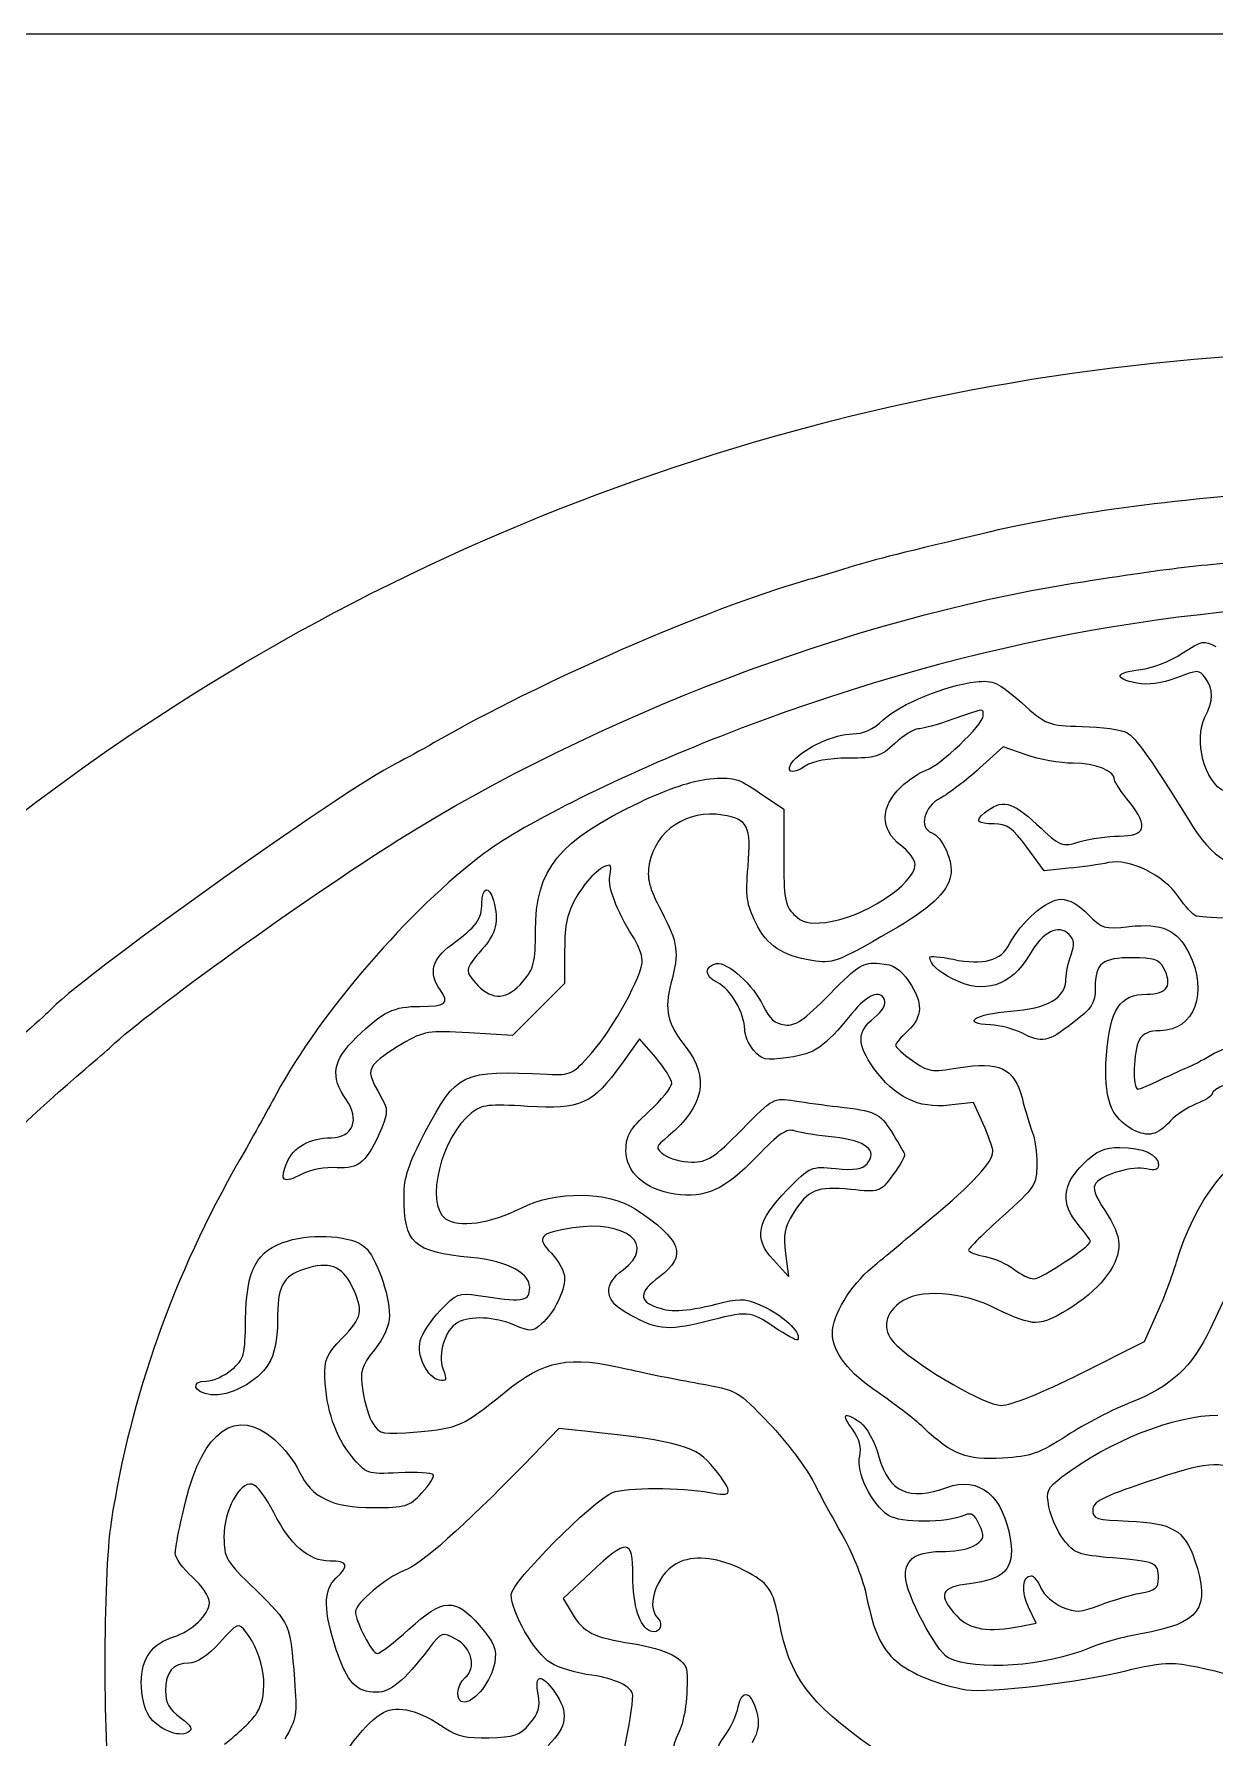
# Model space of a CAD drawing. Extents: x 0 to 813, y 0 to 123.
# Drawn here: x 699.31 to 727.53, y 82.44 to 123.17 of the extents above; entities that cross this region are included whole.
import ezdxf

# ---------------------------------------------------------------- set-up
doc = ezdxf.new("R2010")
doc.units = 0
doc.layers.add('Calque_1', color=7, linetype='CONTINUOUS')

msp = doc.modelspace()

# ---------------------------------------------------------------- linework, layer by layer
at = {"layer": 'Calque_1', "color": 7}
for p, q in [((813.270793, 123.166639), (650.270921, 123.166639)), ((722.468107, 106.131866), (721.903662, 105.616481)), ((723.015477, 105.935634), (722.468107, 106.131866)), ((716.64685, 105.028324), (717.222866, 104.635857)), ((717.222866, 104.635857), (717.222866, 103.501457)), ((723.445979, 103.167983), (723.034753, 103.727466)), ((724.027498, 103.224207), (723.445979, 103.167983)), ((711.98897, 101.263522), (711.98897, 100.470875)), ((711.98897, 100.470875), (711.367178, 99.849106)), ((711.367178, 99.849106), (710.744878, 99.226783)), ((710.744878, 99.226783), (709.709687, 99.291274)), ((713.780404, 99.145213), (713.347701, 98.543839)), ((714.164057, 98.701486), (713.780404, 99.145213)), ((721.756596, 97.630475), (721.177279, 97.562124)), ((721.988132, 97.120048), (721.756596, 97.630475)), ((717.334654, 93.469351), (716.976345, 93.861815)), ((717.264098, 94.013399), (717.334654, 93.469351)), ((727.726274, 92.866321), (727.415378, 92.209271)), ((725.849806, 91.914372), (726.144164, 92.57528)), ((724.325157, 91.150388), (725.849806, 91.914372)), ((711.850568, 89.835754), (711.017702, 88.97696)), ((712.47236, 89.768506), (711.850568, 89.835754)), ((712.613471, 86.393408), (711.9531, 85.773843)), ((711.9531, 85.773843), (712.165331, 85.413899)), ((723.256466, 85.17852), (723.073474, 85.562167)), ((722.900923, 85.107414), (723.256466, 85.17852))]:
    msp.add_line(p, q, dxfattribs=at)
for points in [[(702.217449, 106.817593), (711.095116, 112.635209), (721.461985, 115.628224), (731.918036, 115.606171)], [(729.681199, 112.254782), (726.860585, 112.090681), (724.102625, 111.7289), (722.165932, 111.269208)], [(722.165932, 111.269208), (720.116236, 110.782683), (719.329965, 110.585545), (718.909369, 110.453408)], [(718.909369, 110.453408), (718.653422, 110.37302), (718.130126, 110.216057), (717.746303, 110.104491)], [(724.143688, 110.037241), (726.673359, 110.438871), (727.261623, 110.504491), (729.513644, 110.638066)], [(708.000803, 103.893949), (712.767424, 106.876115), (718.877055, 109.201073), (724.143688, 110.037241)], [(717.746303, 110.104491), (715.333106, 109.403115), (711.416115, 107.692171), (708.873942, 106.228894)], [(732.349074, 109.557133), (726.850312, 109.622058), (721.270694, 108.559246), (715.710098, 106.378275)], [(725.74894, 107.976776), (726.024135, 108.007814), (726.474421, 108.182321), (726.74939, 108.364278)], [(726.74939, 108.364278), (727.215, 108.672414), (727.270259, 108.683189), (727.553638, 108.524132)], [(725.660746, 107.651557), (725.100648, 107.756625), (725.141824, 107.908348), (725.74894, 107.976776)], [(727.302828, 107.770618), (727.152714, 107.975943), (727.126552, 107.976172), (726.609944, 107.778887)], [(719.601802, 106.77347), (720.001259, 107.150855), (721.11742, 107.608732), (721.817669, 107.682424)], [(721.817669, 107.682424), (722.237503, 107.726608), (722.343478, 107.678106), (722.902475, 107.184677)], [(726.609944, 107.778887), (726.249828, 107.641369), (725.937182, 107.599701), (725.660746, 107.651557)], [(727.291256, 106.839618), (727.50027, 107.242422), (727.503431, 107.496464), (727.302828, 107.770618)], [(722.902475, 107.184677), (723.509084, 106.649281), (723.539507, 106.637442), (724.357133, 106.615824)], [(678.551592, 70.612673), (680.900894, 85.196963), (689.650827, 98.58256), (702.217449, 106.817593)], [(718.870338, 106.438882), (719.126257, 106.438882), (719.361292, 106.546183), (719.601802, 106.77347)], [(721.263695, 106.787802), (720.899657, 106.659853), (720.525571, 106.555188), (720.43193, 106.555188)], [(720.630925, 105.572925), (720.94549, 105.66699), (721.991857, 106.664504), (721.991857, 106.870484)], [(721.991857, 106.870484), (721.991857, 107.056875), (722.047963, 107.063448), (721.263695, 106.787802)], [(727.763076, 105.05809), (727.285273, 105.275788), (727.013126, 106.303446), (727.291256, 106.839618)], [(715.710098, 106.378275), (713.388454, 105.467682), (711.02202, 104.296897), (710.083857, 103.595188)], [(717.460328, 105.804435), (717.705268, 106.099558), (718.458999, 106.438882), (718.870338, 106.438882)], [(720.43193, 106.555188), (720.338345, 106.555188), (720.089764, 106.398197), (719.879593, 106.206271)], [(724.357133, 106.615824), (724.81645, 106.603688), (725.296143, 106.537338), (725.423736, 106.468648)], [(725.423736, 106.468648), (725.634273, 106.355313), (725.960014, 105.891337), (727.036579, 104.170634)], [(708.873942, 106.228894), (708.571767, 106.05495), (708.168161, 105.834712), (707.977661, 105.739417)], [(719.879593, 106.206271), (719.539628, 105.895751), (719.416805, 105.856799), (718.763404, 105.856799)], [(724.143801, 105.736645), (723.823931, 105.738339), (723.316354, 105.827792), (723.015477, 105.935634)], [(707.977661, 105.739417), (706.680652, 105.090458), (700.254932, 100.501036), (699.658709, 99.797866)], [(717.738683, 105.666632), (717.403714, 105.447156), (717.233675, 105.531346), (717.460328, 105.804435)], [(718.763404, 105.856799), (718.27959, 105.856799), (717.929974, 105.791975), (717.738683, 105.666632)], [(720.020704, 105.164474), (720.215917, 105.346803), (720.490209, 105.530866), (720.630925, 105.572925)], [(721.903662, 105.616481), (721.593049, 105.333031), (721.171324, 105.011639), (720.967164, 104.902659)], [(725.13268, 105.337566), (725.13268, 105.550189), (724.677907, 105.733778), (724.143801, 105.736645)], [(713.792088, 104.809492), (714.457737, 105.125919), (715.063104, 105.32766), (715.454574, 105.364013)], [(715.454574, 105.364013), (716.010044, 105.415601), (716.126828, 105.382753), (716.64685, 105.028324)], [(720.014777, 103.781475), (719.527295, 104.141906), (719.530117, 104.705798), (720.020704, 105.164474)], [(725.49319, 104.795722), (725.294873, 105.046081), (725.13268, 105.289851), (725.13268, 105.337566)], [(711.291232, 101.725441), (711.291232, 103.200023), (711.84594, 103.884336), (713.792088, 104.809492)], [(720.967164, 104.902659), (720.567792, 104.689496), (720.447339, 104.194369), (720.764868, 104.072528)], [(722.021067, 104.549328), (722.43949, 104.884077), (722.676782, 104.831976), (723.271227, 104.275925)], [(725.236876, 103.995907), (725.878311, 103.995907), (725.949882, 104.219074), (725.49319, 104.795722)], [(715.764793, 104.497515), (714.91982, 104.634632), (714.161996, 104.132105), (714.012475, 103.335002)], [(716.371684, 103.269408), (716.452371, 104.231961), (716.368861, 104.399304), (715.764793, 104.497515)], [(722.249836, 104.285848), (721.851705, 104.284437), (721.785496, 104.360846), (722.021067, 104.549328)], [(723.034753, 103.727466), (722.690808, 104.195277), (722.562651, 104.286791), (722.249836, 104.285848)], [(723.271227, 104.275925), (723.849669, 103.734868), (723.86299, 103.729608), (724.304753, 103.861964)], [(701.150846, 98.966083), (702.03375, 99.80112), (705.867937, 102.55956), (708.000803, 103.893949)], [(720.764868, 104.072528), (721.023468, 103.97329), (721.279076, 103.387828), (721.213544, 103.045061)], [(724.304753, 103.861964), (724.550992, 103.935732), (724.970402, 103.995907), (725.236876, 103.995907)], [(727.036579, 104.170634), (727.51822, 103.400864), (728.165863, 103.065446), (729.170348, 103.065446)], [(710.083857, 103.595188), (708.296262, 102.258115), (706.148748, 99.774227), (705.100321, 97.831132)], [(717.222866, 103.501457), (717.222866, 102.501746), (717.252245, 102.338266), (717.469246, 102.121215)], [(720.363689, 103.316248), (720.363689, 103.430314), (720.206717, 103.639582), (720.014777, 103.781475)], [(726.66176, 102.539048), (726.300882, 103.067661), (725.48447, 103.46691), (724.982763, 103.359806)], [(713.070446, 103.298059), (712.867895, 103.298059), (712.53157, 102.98252), (712.2833, 102.558879)], [(713.070446, 103.03623), (713.097257, 103.180175), (713.097257, 103.298059), (713.070446, 103.298059)], [(714.012475, 103.335002), (713.94683, 102.985238), (713.998928, 102.778629), (714.299664, 102.201152)], [(716.555241, 101.924441), (716.338127, 102.359173), (716.311655, 102.553435), (716.371684, 103.269408)], [(718.219449, 101.931595), (719.104695, 102.031378), (720.363689, 102.844497), (720.363689, 103.316248)], [(724.982763, 103.359806), (724.777306, 103.315946), (724.347368, 103.25495), (724.027498, 103.224207)], [(710.011862, 102.389656), (710.011862, 102.780751), (710.1889, 102.822551), (710.28748, 102.4547)], [(713.612284, 101.611341), (713.226881, 102.221452), (713.019702, 102.766378), (713.070446, 103.03623)], [(721.213544, 103.045061), (721.136978, 102.644359), (720.713588, 102.252341), (719.782029, 101.71939)], [(709.284801, 101.395263), (709.882463, 101.832581), (710.011862, 102.009432), (710.011862, 102.389656)], [(710.28748, 102.4547), (710.422637, 101.950318), (710.357895, 101.674175), (710.011862, 101.28006)], [(712.2833, 102.558879), (712.046176, 102.15432), (711.98897, 101.901745), (711.98897, 101.263522)], [(722.621354, 101.416771), (722.894968, 101.945887), (723.516026, 102.483924), (723.85331, 102.483924)], [(723.85331, 102.483924), (724.043048, 102.483924), (724.287452, 102.347966), (724.499881, 102.124534)], [(727.078489, 102.083191), (726.999862, 102.113654), (726.812184, 102.318703), (726.66176, 102.539048)], [(714.299664, 102.201152), (714.702254, 101.427738), (714.729828, 101.221016), (714.529506, 100.47199)], [(717.899098, 101.019896), (717.181069, 101.134713), (716.832581, 101.369064), (716.555241, 101.924441)], [(717.469246, 102.121215), (717.667535, 101.922889), (717.813811, 101.885878), (718.219449, 101.931595)], [(724.045136, 101.643322), (723.788512, 101.899927), (723.422441, 101.712408), (723.097039, 101.157149)], [(724.499881, 102.124534), (724.822264, 101.785449), (724.877946, 101.769137), (725.481619, 101.833492)], [(725.481619, 101.833492), (726.265463, 101.917058), (726.628937, 101.756271), (726.906503, 101.2029)], [(729.637229, 101.955861), (728.308583, 101.995539), (727.157144, 102.052722), (727.078489, 102.083191)], [(710.99027, 100.515523), (711.254289, 100.829292), (711.291232, 100.978037), (711.291232, 101.725441)], [(713.84269, 101.029808), (713.837328, 101.157759), (713.733527, 101.419419), (713.612284, 101.611341)], [(719.782029, 101.71939), (718.459479, 100.962758), (718.398491, 100.940036), (717.899098, 101.019896)], [(721.271428, 101.049662), (721.998715, 100.900686), (722.41265, 101.013273), (722.621354, 101.416771)], [(724.090348, 101.158803), (724.183736, 101.404418), (724.17335, 101.515095), (724.045136, 101.643322)], [(709.019117, 100.314883), (708.73173, 100.725189), (708.811176, 101.048734), (709.284801, 101.395263)], [(710.011862, 101.28006), (709.595189, 100.805526), (709.591577, 100.772088), (709.915963, 100.426778)], [(712.628373, 98.804), (713.161378, 99.409342), (713.857704, 100.685677), (713.84269, 101.029808)], [(720.714152, 101.097067), (720.714152, 101.133965), (720.96406, 101.112646), (721.271428, 101.049662)], [(721.259293, 100.580578), (720.910353, 100.759352), (720.718244, 100.941424), (720.714152, 101.097067)], [(723.097039, 101.157149), (722.654317, 100.401714), (722.006024, 100.198043), (721.259293, 100.580578)], [(723.969614, 100.582782), (723.969614, 100.724336), (724.023772, 100.983622), (724.090348, 101.158803)], [(725.558779, 101.088248), (724.831746, 101.088248), (724.667465, 100.955962), (724.667465, 100.372219)], [(726.299048, 100.849572), (726.194992, 101.043928), (726.057324, 101.088248), (725.558779, 101.088248)], [(726.906503, 101.2029), (727.37756, 100.26369), (727.037482, 99.343101), (726.219687, 99.343101)], [(715.63799, 100.491833), (715.327659, 100.633221), (715.316229, 100.889741), (715.61767, 100.94824)], [(715.61767, 100.94824), (715.874944, 100.998162), (716.505429, 100.428209), (716.735524, 99.937862)], [(718.323589, 100.215123), (719.021778, 100.923729), (719.11748, 100.983137), (719.515865, 100.949894)], [(719.515865, 100.949894), (719.858539, 100.921291), (720.004787, 100.830968), (720.214816, 100.518291)], [(725.900522, 100.215673), (726.395906, 100.215673), (726.526829, 100.423981), (726.299048, 100.849572)], [(708.53076, 99.92462), (709.15052, 99.92462), (709.241537, 99.997354), (709.019117, 100.314883)], [(709.915963, 100.426778), (710.263294, 100.057078), (710.63007, 100.087431), (710.99027, 100.515523)], [(714.529506, 100.47199), (714.362628, 99.847966), (714.44388, 99.505816), (714.893855, 98.939611)], [(716.292831, 99.367906), (716.292831, 99.758975), (715.947842, 100.350671), (715.63799, 100.491833)], [(717.248717, 99.481455), (717.506302, 99.451731), (717.704309, 99.586667), (718.323589, 100.215123)], [(719.628782, 100.086139), (719.533137, 100.335299), (719.22162, 100.202945), (718.854872, 99.757062)], [(720.214816, 100.518291), (720.557462, 100.008121), (720.549955, 99.682211), (720.188852, 99.343101)], [(722.640658, 99.808325), (723.527823, 99.872415), (723.969614, 100.129782), (723.969614, 100.582782)], [(724.667465, 100.372219), (724.667465, 99.989424), (724.600747, 99.884897), (724.127263, 99.523348)], [(724.935914, 98.747237), (725.019763, 99.856192), (725.255644, 100.215673), (725.900522, 100.215673)], [(699.658709, 99.797866), (699.626677, 99.760144), (699.312761, 99.479832), (698.960887, 99.174993)], [(707.016553, 99.189299), (707.653388, 99.802378), (707.905779, 99.92462), (708.53076, 99.92462)], [(716.735524, 99.937862), (716.880333, 99.629167), (717.016787, 99.508215), (717.248717, 99.481455)], [(719.38624, 99.651782), (719.585179, 99.81093), (719.673599, 99.96929), (719.628782, 100.086139)], [(722.162178, 99.482005), (721.447112, 99.508873), (721.796672, 99.747356), (722.640658, 99.808325)], [(718.854872, 99.757062), (718.169467, 98.923648), (717.980266, 98.791732), (717.340129, 98.70369)], [(719.380878, 98.441864), (718.968326, 99.018938), (718.969793, 99.318497), (719.38624, 99.651782)], [(722.915711, 99.288531), (722.726312, 99.386462), (722.387335, 99.473539), (722.162178, 99.482005)], [(724.127263, 99.523348), (723.519836, 99.059538), (723.403053, 99.036509), (722.915711, 99.288531)], [(706.769609, 97.694404), (706.379775, 98.241904), (706.445138, 98.639208), (707.016553, 99.189299)], [(708.102347, 99.029448), (707.787895, 98.850265), (707.478551, 98.618975), (707.414966, 98.515716)], [(709.709687, 99.291274), (708.730319, 99.351861), (708.643113, 99.337572), (708.102347, 99.029448)], [(716.502832, 98.876771), (716.387206, 99.019514), (716.292831, 99.240717), (716.292831, 99.367906)], [(720.188852, 99.343101), (720.028917, 99.192849), (719.898361, 99.035132), (719.898361, 98.992528)], [(719.898361, 98.992528), (719.898361, 98.949923), (720.079999, 98.786), (720.301826, 98.628173)], [(725.718093, 99.118204), (725.579861, 98.860004), (725.554122, 97.947357), (725.685017, 97.946872)], [(726.219687, 99.343101), (725.961962, 99.343101), (725.799514, 99.270361), (725.718093, 99.118204)], [(727.4274, 98.758811), (727.633902, 98.884115), (727.99303, 98.99947), (728.225553, 99.015128)], [(700.530748, 98.42479), (700.78661, 98.641875), (701.065869, 98.885675), (701.150846, 98.966083)], [(711.58161, 98.303496), (712.139253, 98.276516), (712.182236, 98.297344), (712.628373, 98.804)], [(714.54771, 98.084125), (714.54771, 98.179606), (714.375074, 98.45735), (714.164057, 98.701486)], [(714.893855, 98.939611), (715.45576, 98.23252), (715.314479, 97.526155), (714.470522, 96.826252)], [(717.340129, 98.70369), (716.775656, 98.626054), (716.691978, 98.64317), (716.502832, 98.876771)], [(720.301826, 98.628173), (720.67704, 98.361216), (720.752788, 98.349264), (721.392699, 98.455092)], [(721.392699, 98.455092), (722.379207, 98.618239), (722.737347, 98.449419), (722.91955, 97.735205)], [(725.570914, 96.976733), (725.04028, 97.244612), (724.860251, 97.746694), (724.935914, 98.747237)], [(726.877293, 98.465565), (726.973248, 98.501458), (727.220927, 98.633513), (727.4274, 98.758811)], [(693.836239, 91.432624), (695.91283, 94.042299), (698.283017, 96.517752), (700.530748, 98.42479)], [(707.414966, 98.515716), (707.299509, 98.328207), (707.318418, 98.25518), (707.623895, 97.721966)], [(708.657421, 96.922151), (709.410052, 98.34866), (709.525311, 98.402895), (711.58161, 98.303496)], [(713.347701, 98.543839), (712.658542, 97.584594), (712.36616, 97.452904), (711.10426, 97.533461)], [(721.177279, 97.562124), (720.446888, 97.475623), (719.86963, 97.758271), (719.380878, 98.441864)], [(725.685017, 97.946872), (725.732966, 97.946589), (725.981463, 98.048649), (726.237326, 98.173423)], [(726.237326, 98.173423), (726.493217, 98.29819), (726.781337, 98.429675), (726.877293, 98.465565)], [(728.206814, 98.108929), (728.025401, 98.178537), (727.458812, 97.964841), (727.458812, 97.826707)], [(705.100321, 97.831132), (704.875926, 97.415295), (704.48248, 96.70854), (704.226081, 96.260718)], [(714.000904, 97.408335), (714.301584, 97.684391), (714.54771, 97.988649), (714.54771, 98.084125)], [(727.458812, 97.826707), (727.458812, 97.780761), (727.288632, 97.675673), (727.08069, 97.593544)], [(706.414093, 96.784348), (706.930108, 96.784348), (707.102885, 97.226384), (706.769609, 97.694404)], [(707.623895, 97.721966), (707.763511, 97.478295), (707.76289, 97.380423), (707.61684, 97.024126)], [(709.764805, 97.379673), (709.040171, 96.809668), (708.645286, 95.214136), (709.138638, 94.848492)], [(711.10426, 97.533461), (710.17716, 97.592643), (710.010762, 97.573153), (709.764805, 97.379673)], [(713.454098, 96.48064), (713.454098, 96.839223), (713.540515, 96.98564), (714.000904, 97.408335)], [(716.220102, 96.974529), (716.975978, 97.741631), (716.983654, 97.746248), (717.479603, 97.667407)], [(717.479603, 97.667407), (717.754121, 97.623767), (718.214792, 97.561367), (718.502659, 97.5285)], [(718.502659, 97.5285), (719.41751, 97.424044), (719.520014, 97.376501), (719.797466, 96.930431)], [(722.91955, 97.735205), (722.995834, 97.436207), (723.10624, 97.07132), (723.164857, 96.924366)], [(727.08069, 97.593544), (726.872806, 97.511411), (726.598486, 97.330126), (726.470498, 97.190604)], [(707.61684, 97.024126), (707.286866, 96.220024), (707.068426, 96.024094), (706.549137, 96.066115)], [(715.025596, 96.202826), (715.40623, 96.202826), (715.552336, 96.296823), (716.220102, 96.974529)], [(717.494505, 96.944763), (717.288821, 97.011457), (717.11898, 96.897615), (716.570114, 96.325197)], [(718.432103, 96.794832), (718.054942, 96.832481), (717.633076, 96.899833), (717.494505, 96.944763)], [(722.222376, 96.451977), (722.222376, 96.538704), (722.11547, 96.839339), (721.988132, 97.120048)], [(726.470498, 97.190604), (726.148313, 96.839259), (725.94071, 96.790054), (725.570914, 96.976733)], [(705.351329, 96.184075), (705.508499, 96.563579), (705.89963, 96.784348), (706.414093, 96.784348)], [(708.150296, 95.390875), (708.150296, 95.838206), (708.25867, 96.166295), (708.657421, 96.922151)], [(714.470522, 96.826252), (714.149071, 96.559682), (714.146248, 96.548111), (714.366354, 96.377561)], [(719.215947, 96.16314), (719.480559, 96.481955), (719.186145, 96.719572), (718.432103, 96.794832)], [(719.797466, 96.930431), (719.946959, 96.690094), (720.088099, 96.452412), (720.111128, 96.402368)], [(723.164857, 96.924366), (723.223475, 96.77741), (723.271227, 96.427421), (723.271227, 96.146601)], [(724.378638, 96.15432), (724.707625, 96.473801), (724.88043, 96.551746), (725.258918, 96.551746)], [(725.258918, 96.551746), (725.806175, 96.551746), (726.179442, 96.384052), (726.179442, 96.138335)], [(726.61271, 93.818268), (727.056814, 95.300821), (727.889963, 96.368942), (728.931109, 96.791524)], [(704.226081, 96.260718), (702.632795, 93.477651), (701.620097, 90.624599), (701.149746, 87.595062)], [(705.708538, 95.912326), (705.254894, 95.677751), (705.16876, 95.743408), (705.351329, 96.184075)], [(714.624333, 95.437741), (713.908561, 95.545076), (713.454098, 95.949862), (713.454098, 96.48064)], [(714.366354, 96.377561), (714.490531, 96.281326), (714.78709, 96.202826), (715.025596, 96.202826)], [(716.570114, 96.325197), (715.821886, 95.544794), (715.348995, 95.329074), (714.624333, 95.437741)], [(718.466845, 96.047383), (718.918005, 96.00301), (719.107405, 96.032313), (719.215947, 96.16314)], [(720.111128, 96.402368), (720.13427, 96.352322), (720.009246, 96.123569), (719.833845, 95.893595)], [(720.741274, 94.8529), (721.731704, 95.676078), (722.226299, 96.210037), (722.222376, 96.451977)], [(723.271227, 96.146601), (723.271227, 95.66143), (723.230784, 95.599638), (722.4571, 94.906921)], [(724.260105, 94.711789), (723.839509, 95.211647), (723.876988, 95.66716), (724.378638, 96.15432)], [(726.179442, 96.138335), (726.179442, 96.013308), (726.101182, 95.985165), (725.895018, 96.03691)], [(706.549137, 96.066115), (706.270894, 96.088636), (705.928615, 96.026143), (705.708538, 95.912326)], [(717.312584, 95.543021), (717.856342, 96.100907), (717.869578, 96.106122), (718.466845, 96.047383)], [(719.833845, 95.893595), (719.516175, 95.477125), (719.512281, 95.475613), (718.825126, 95.547432)], [(725.895018, 96.03691), (725.575458, 96.117109), (724.865613, 95.918281), (724.681802, 95.696813)], [(709.748267, 93.921336), (708.365745, 94.058566), (708.150296, 94.256534), (708.150296, 95.390875)], [(710.963149, 95.108664), (711.778573, 95.521883), (713.032289, 95.509135), (713.677336, 95.081091)], [(716.976345, 93.861815), (716.498825, 94.385447), (716.579794, 94.791204), (717.312584, 95.543021)], [(718.825126, 95.547432), (718.01862, 95.631727), (717.801732, 95.540857), (717.451494, 94.974169)], [(724.681802, 95.696813), (724.594821, 95.591981), (724.656402, 95.407236), (724.904475, 95.0337)], [(709.138638, 94.848492), (709.443862, 94.622294), (710.222287, 94.733244), (710.963149, 95.108664)], [(713.677336, 95.081091), (714.79646, 94.338483), (714.927157, 93.972469), (714.256654, 93.461071)], [(717.451494, 94.974169), (717.243186, 94.637122), (717.207118, 94.453251), (717.264098, 94.013399)], [(722.4571, 94.906921), (722.00927, 94.505973), (721.642946, 94.142098), (721.642946, 94.098286)], [(724.904475, 95.0337), (725.322446, 94.403682), (725.336077, 94.058829), (724.965124, 93.512895)], [(705.363465, 94.315468), (706.012011, 94.510342), (706.918481, 94.440007), (707.214447, 94.172152)], [(712.187937, 94.630199), (711.382446, 94.509405), (711.298203, 94.410085), (711.670906, 94.021107)], [(713.384644, 93.625333), (714.189598, 94.220443), (713.472189, 94.822779), (712.187937, 94.630199)], [(719.342834, 93.688734), (719.616477, 93.917328), (720.245917, 94.441183), (720.741274, 94.8529)], [(724.551161, 94.306645), (724.551161, 94.339389), (724.42004, 94.521716), (724.260105, 94.711789)], [(704.364116, 92.435272), (704.378509, 93.635171), (704.621418, 94.092506), (705.363465, 94.315468)], [(707.214447, 94.172152), (707.485352, 93.926969), (707.802034, 93.044494), (707.802034, 92.53394)], [(721.642946, 94.098286), (721.642946, 94.054468), (721.820746, 93.985284), (722.03817, 93.944498)], [(723.202336, 93.410923), (723.382055, 93.410923), (724.551161, 94.187316), (724.551161, 94.306645)], [(706.906317, 93.236188), (706.675092, 93.721122), (706.353303, 93.837064), (705.771925, 93.64519)], [(711.151673, 93.136955), (711.20713, 93.525909), (710.661876, 93.830655), (709.748267, 93.921336)], [(711.670906, 94.021107), (711.845686, 93.838642), (711.988406, 93.571617), (711.988406, 93.427997)], [(718.387032, 92.107296), (718.387032, 92.541862), (718.810761, 93.244251), (719.342834, 93.688734)], [(722.03817, 93.944498), (722.255594, 93.903708), (722.564994, 93.767048), (722.725522, 93.640779)], [(726.144164, 92.57528), (726.305962, 92.938892), (726.516895, 93.498395), (726.61271, 93.818268)], [(705.771925, 93.64519), (705.246427, 93.471759), (705.126962, 93.241905), (705.126454, 92.401098)], [(711.988406, 93.427997), (711.988406, 93.104237), (711.736974, 92.604608), (711.437197, 92.333285)], [(713.413289, 92.629839), (712.927444, 92.916182), (712.91734, 93.279791), (713.384644, 93.625333)], [(714.256654, 93.461071), (713.75633, 93.07945), (713.742784, 92.889393), (714.204302, 92.728507)], [(722.725522, 93.640779), (722.88605, 93.51451), (723.100652, 93.410923), (723.202336, 93.410923)], [(724.965124, 93.512895), (724.622817, 93.009171), (723.656037, 92.364163), (723.243117, 92.364163)], [(706.672044, 91.989891), (707.157975, 92.487525), (707.187918, 92.645686), (706.906317, 93.236188)], [(709.019004, 92.659605), (709.395207, 93.058495), (709.455969, 93.08195), (709.920253, 93.012933)], [(709.920253, 93.012933), (710.976018, 92.855978), (711.113658, 92.870168), (711.151673, 93.136955)], [(715.791802, 92.849772), (716.213752, 92.955887), (716.352041, 92.937724), (716.811555, 92.715276)], [(722.336366, 92.679459), (721.492662, 93.117175), (720.433877, 93.185901), (719.985426, 92.832144)], [(707.802034, 92.53394), (707.802034, 92.295417), (707.674328, 92.003314), (707.443753, 91.713181)], [(708.539452, 91.928141), (708.581391, 92.095191), (708.797121, 92.424344), (709.019004, 92.659605)], [(710.788961, 92.30462), (710.305825, 92.506494), (709.743271, 92.532382), (709.434069, 92.366909)], [(715.30398, 92.376279), (714.430023, 92.153453), (714.159372, 92.190108), (713.413289, 92.629839)], [(714.204302, 92.728507), (714.564869, 92.602825), (714.916969, 92.629771), (715.791802, 92.849772)], [(716.998951, 92.255011), (716.41032, 92.650323), (716.384581, 92.651787), (715.30398, 92.376279)], [(716.811555, 92.715276), (717.273835, 92.491477), (717.674167, 92.078594), (717.549623, 91.954049)], [(719.985426, 92.832144), (719.596411, 92.525264), (719.574595, 92.139241), (719.927571, 91.816807)], [(723.243117, 92.364163), (723.078666, 92.364163), (722.67063, 92.506017), (722.336366, 92.679459)], [(704.035581, 91.241342), (704.329544, 91.494185), (704.353928, 91.58337), (704.364116, 92.435272)], [(705.126454, 92.401098), (705.126454, 91.944578), (705.055052, 91.607692), (704.907619, 91.365915)], [(709.434069, 92.366909), (709.131329, 92.204897), (708.946953, 91.611248), (709.085722, 91.246287)], [(711.437197, 92.333285), (711.229397, 92.145241), (711.175747, 92.143003), (710.788961, 92.30462)], [(717.549623, 91.954049), (717.526763, 91.931415), (717.278972, 92.066933), (716.998951, 92.255011)], [(719.478442, 90.691226), (718.784994, 91.151519), (718.387738, 91.667125), (718.387032, 92.107296)], [(727.415378, 92.209271), (726.989928, 91.309996), (726.46745, 90.824432), (725.537951, 90.465228)], [(706.259182, 91.05448), (706.243095, 91.479038), (706.300386, 91.609289), (706.672044, 91.989891)], [(707.443753, 91.713181), (707.123346, 91.309993), (707.093797, 91.207416), (707.162095, 90.73753)], [(708.997527, 90.989422), (708.704552, 91.045838), (708.449367, 91.569194), (708.539452, 91.928141)], [(719.927571, 91.816807), (720.557519, 91.24137), (722.045959, 90.386954), (722.418492, 90.386954)], [(703.423751, 90.96849), (703.585465, 90.96849), (703.860885, 91.09107), (704.035581, 91.241342)], [(704.907619, 91.365915), (704.65266, 90.947786), (703.971516, 90.588952), (703.532322, 90.641067)], [(709.085722, 91.246287), (709.18052, 90.996974), (709.166494, 90.956885), (708.997527, 90.989422)], [(710.54213, 90.687921), (711.51176, 91.477723), (712.073439, 91.584835), (713.501596, 91.252916)], [(713.501596, 91.252916), (713.917423, 91.156272), (714.676516, 91.003245), (715.188326, 90.912816)], [(703.532322, 90.641067), (703.125725, 90.689318), (703.033128, 90.96849), (703.423751, 90.96849)], [(706.899713, 89.16822), (706.510867, 89.639968), (706.287968, 90.295836), (706.259182, 91.05448)], [(715.188326, 90.912816), (716.117909, 90.748577), (716.119744, 90.747493), (716.875055, 89.955907)], [(722.418492, 90.386954), (722.655926, 90.386954), (723.375762, 90.674931), (724.325157, 91.150388)], [(707.162095, 90.73753), (707.204062, 90.448738), (707.315568, 90.092322), (707.409576, 89.945985)], [(708.476178, 89.755815), (709.449365, 89.838159), (709.560363, 89.888284), (710.54213, 90.687921)], [(720.568751, 89.850071), (720.329455, 90.073715), (719.838868, 90.452001), (719.478442, 90.691226)], [(725.537951, 90.465228), (725.107675, 90.298943), (724.412787, 89.93992), (723.993998, 89.667067)], [(702.927633, 88.07902), (703.343205, 89.795286), (704.150615, 90.362663), (705.051468, 89.57171)], [(718.863819, 89.814794), (718.587072, 90.189158), (718.662199, 90.250844), (719.05731, 89.974094)], [(723.872727, 88.677085), (724.990016, 89.52654), (726.57286, 90.154341), (727.597834, 90.154341)], [(707.409576, 89.945985), (707.571204, 89.694431), (707.629088, 89.684142), (708.476178, 89.755815)], [(715.565205, 88.875535), (715.131035, 89.418599), (714.793779, 89.516053), (712.47236, 89.768506)], [(716.875055, 89.955907), (717.290881, 89.520089), (717.776191, 88.876345), (717.953765, 88.524953)], [(719.039107, 89.174832), (719.092419, 89.387224), (719.042776, 89.574642), (718.863819, 89.814794)], [(719.05731, 89.974094), (719.207114, 89.869186), (719.391236, 89.529532), (719.498819, 89.159397)], [(722.455548, 89.126877), (721.579304, 89.077369), (721.267054, 89.197393), (720.568751, 89.850071)], [(723.993998, 89.667067), (723.327332, 89.23273), (723.135816, 89.165318), (722.455548, 89.126877)], [(705.051468, 89.57171), (705.270501, 89.379398), (705.538358, 89.036238), (705.646251, 88.808827)], [(705.646251, 88.808827), (705.944701, 88.179889), (706.424592, 87.94504), (707.413978, 87.944521)], [(708.02197, 88.774652), (707.260929, 88.739496), (707.249951, 88.743345), (706.899713, 89.16822)], [(708.848796, 88.726147), (708.816764, 88.772124), (708.444739, 88.794188), (708.02197, 88.774652)], [(711.017702, 88.97696), (709.554578, 87.468903), (708.56934, 86.595798), (708.150832, 86.435307)], [(715.456634, 88.302272), (716.021813, 88.193015), (716.038915, 88.28308), (715.565205, 88.875535)], [(719.727024, 87.757659), (719.321047, 88.023662), (718.944675, 88.798644), (719.039107, 89.174832)], [(719.498819, 89.159397), (719.747428, 88.304227), (720.209708, 88.095744), (721.123826, 88.426283)], [(728.360709, 88.76914), (727.550421, 89.065304), (727.379253, 89.050268), (725.889628, 88.549205)], [(704.518999, 88.502915), (704.215102, 88.561408), (703.848129, 87.870745), (703.847621, 87.23953)], [(705.038796, 87.826022), (704.863085, 88.177018), (704.629235, 88.481697), (704.518999, 88.502915)], [(708.577044, 88.293441), (708.7584, 88.485586), (708.8808, 88.680173), (708.848796, 88.726147)], [(713.131039, 88.302272), (713.461436, 88.433666), (714.777043, 88.433635), (715.456634, 88.302272)], [(717.953765, 88.524953), (718.131396, 88.173561), (718.452367, 87.580341), (718.667053, 87.206995)], [(721.123826, 88.426283), (721.897736, 88.706137), (722.484786, 88.2141), (722.644072, 87.151872)], [(723.562395, 87.959403), (723.491332, 88.342722), (723.520288, 88.409107), (723.872727, 88.677085)], [(725.889628, 88.549205), (724.831154, 88.193153), (724.609694, 88.078545), (724.609694, 87.886093)], [(702.684019, 86.858078), (702.683934, 86.975494), (702.793521, 87.525099), (702.927633, 88.07902)], [(707.413978, 87.944521), (708.189779, 87.944242), (708.2701, 87.968256), (708.577044, 88.293441)], [(710.710108, 85.867004), (710.710108, 86.151622), (712.663114, 88.116137), (713.131039, 88.302272)], [(701.149746, 87.595062), (700.953234, 86.32936), (700.952388, 82.026468), (701.149746, 80.84874)], [(706.37715, 86.665162), (705.869348, 86.665727), (705.428094, 87.048375), (705.038796, 87.826022)], [(721.553763, 87.764827), (721.093741, 87.568454), (720.02203, 87.564365), (719.727024, 87.757659)], [(721.898272, 87.535522), (721.791423, 87.770062), (721.703313, 87.82868), (721.553763, 87.764827)], [(723.914072, 87.176676), (723.763733, 87.374858), (723.605491, 87.727097), (723.562395, 87.959403)], [(724.609694, 87.886093), (724.609694, 87.67766), (724.699215, 87.649596), (725.46573, 87.618755)], [(725.46573, 87.618755), (726.509134, 87.576774), (726.802109, 87.404912), (727.044425, 86.693814)], [(703.847621, 87.23953), (703.847621, 86.739686), (703.89049, 86.667638), (704.604992, 85.973938)], [(713.617787, 86.321199), (713.617787, 87.203662), (713.486893, 87.212846), (712.613471, 86.393408)], [(718.667053, 87.206995), (718.881712, 86.833655), (719.123802, 86.205679), (719.205025, 85.811319)], [(721.820548, 87.058719), (722.01308, 87.199499), (722.023155, 87.26138), (721.898272, 87.535522)], [(725.077675, 86.741216), (724.258666, 86.810448), (724.165702, 86.84511), (723.914072, 87.176676)], [(703.09135, 86.284261), (702.867463, 86.482494), (702.684103, 86.740663), (702.684019, 86.858078)], [(716.263621, 86.446875), (715.684021, 86.742579), (715.157225, 86.811862), (714.746676, 86.646417)], [(720.131617, 86.30135), (720.131617, 86.736254), (720.390895, 86.897214), (721.09075, 86.897214)], [(721.09075, 86.897214), (721.370601, 86.897214), (721.69891, 86.969765), (721.820548, 87.058719)], [(722.644072, 87.151872), (722.744572, 86.481834), (722.496442, 86.220459), (721.666765, 86.122201)], [(706.522664, 86.257264), (706.851566, 86.554932), (706.812478, 86.664499), (706.37715, 86.665162)], [(708.150832, 86.435307), (707.725044, 86.272013), (706.987766, 85.653492), (706.987766, 85.459656)], [(714.746676, 86.646417), (714.229645, 86.438098), (713.901703, 85.612849), (714.212542, 85.302001)], [(717.114126, 85.227037), (716.972591, 85.992661), (716.872233, 86.136391), (716.263621, 86.446875)], [(726.180119, 86.256146), (726.180119, 86.625615), (726.116789, 86.65338), (725.077675, 86.741216)], [(727.044425, 86.693814), (727.439677, 85.533863), (727.177549, 85.172817), (725.760624, 84.926067)], [(703.498145, 85.663042), (703.498145, 85.81507), (703.328586, 86.074274), (703.09135, 86.284261)], [(704.604992, 85.973938), (705.427388, 85.17552), (705.428573, 85.17285), (705.532685, 83.834671)], [(706.531413, 84.544638), (706.223226, 85.459551), (706.220658, 85.983926), (706.522664, 86.257264)], [(714.03669, 84.989462), (713.77634, 85.089372), (713.617787, 85.593864), (713.617787, 86.321199)], [(721.160741, 84.352803), (720.869177, 84.501825), (720.131617, 85.898015), (720.131617, 86.30135)], [(721.666765, 86.122201), (720.96454, 86.03903), (720.89136, 85.857646), (721.357534, 85.354909)], [(723.073474, 85.562167), (722.896238, 85.933809), (722.926549, 86.315678), (723.13353, 86.315678)], [(723.13353, 86.315678), (723.189241, 86.315678), (723.295724, 86.18217), (723.370004, 86.019125)], [(723.370004, 86.019125), (723.444314, 85.856082), (723.673139, 85.651959), (723.878795, 85.565475)], [(725.744086, 85.897857), (726.104681, 85.963454), (726.180119, 86.025794), (726.180119, 86.256146)], [(702.645411, 84.853307), (703.070437, 84.981969), (703.498145, 85.388132), (703.498145, 85.663042)], [(708.267136, 85.036323), (709.083408, 85.78282), (709.373645, 85.797682), (709.953837, 85.123414)], [(711.65544, 84.229895), (711.27602, 84.460646), (710.710108, 85.440871), (710.710108, 85.867004)], [(719.205025, 85.811319), (719.379721, 84.962871), (719.54753, 84.59918), (719.917213, 84.268466)], [(723.878795, 85.565475), (724.204987, 85.428324), (724.320557, 85.434516), (724.780579, 85.61343)], [(724.780579, 85.61343), (725.070647, 85.726249), (725.504197, 85.854214), (725.744086, 85.897857)], [(704.37182, 84.975126), (704.19546, 85.198558), (704.178865, 85.191457), (703.741788, 84.713299)], [(706.987766, 85.459656), (706.987766, 85.227209), (707.386518, 84.45479), (707.506463, 84.45479)], [(712.165331, 85.413899), (712.433752, 84.959442), (712.68064, 84.835736), (713.602886, 84.693459)], [(714.212542, 85.302001), (714.374736, 85.139825), (714.245054, 84.909512), (714.03669, 84.989462)], [(719.333324, 82.214645), (717.809747, 83.289652), (717.359151, 83.901527), (717.114126, 85.227037)], [(721.357534, 85.354909), (721.665326, 85.022959), (722.117022, 84.95064), (722.900923, 85.107414)], [(701.869864, 83.762453), (701.869864, 84.332232), (702.129226, 84.697046), (702.645411, 84.853307)], [(704.628135, 83.02217), (704.937591, 83.494489), (704.817252, 84.410845), (704.37182, 84.975126)], [(707.506463, 84.45479), (707.575184, 84.45479), (707.91735, 84.716449), (708.267136, 85.036323)], [(709.390014, 84.799851), (709.066333, 84.97385), (709.051206, 84.968855), (708.750047, 84.579365)], [(709.61105, 83.877668), (709.888757, 84.108125), (709.772199, 84.594427), (709.390014, 84.799851)], [(709.953837, 85.123414), (710.313445, 84.705505), (710.369607, 84.567983), (710.316549, 84.234303)], [(725.760624, 84.926067), (725.354958, 84.855421), (724.798839, 84.701968), (724.525366, 84.584866)], [(703.741788, 84.713299), (703.451127, 84.395337), (703.19326, 84.222165), (703.011425, 84.222165)], [(707.491082, 83.527644), (707.003119, 83.53312), (706.799355, 83.749299), (706.531413, 84.544638)], [(708.750047, 84.579365), (708.128932, 83.776116), (707.827208, 83.523865), (707.491082, 83.527644)], [(713.602886, 84.693459), (714.420738, 84.567295), (714.891513, 84.322814), (714.908728, 84.015466)], [(724.525366, 84.584866), (723.500927, 84.146177), (721.795148, 84.028597), (721.160741, 84.352803)], [(703.011425, 84.222165), (702.627602, 84.222165), (702.451383, 84.014286), (702.451383, 83.562361)], [(710.316549, 84.234303), (710.250086, 83.816132), (709.84267, 83.291173), (709.584521, 83.291173)], [(711.353942, 83.483542), (711.263461, 83.966), (711.426586, 83.987562), (711.748601, 83.535358)], [(712.639916, 83.934993), (712.29408, 83.978204), (711.851161, 84.110868), (711.65544, 84.229895)], [(713.617787, 83.456539), (713.617787, 83.650662), (713.172497, 83.86845), (712.639916, 83.934993)], [(714.908728, 84.015466), (714.93949, 83.466258), (714.86013, 82.85862), (714.72297, 82.593331)], [(719.917213, 84.268466), (720.238128, 83.981387), (720.93279, 83.69919), (721.586275, 83.590473)], [(721.586275, 83.590473), (722.107878, 83.503698), (724.367688, 83.77296), (725.400706, 84.044676)], [(725.400706, 84.044676), (725.771659, 84.142257), (726.242632, 84.220946), (726.44744, 84.219961)], [(726.44744, 84.219961), (727.133014, 84.216659), (728.638529, 83.762688), (730.173112, 83.096034)], [(702.056187, 82.960985), (701.950918, 83.111276), (701.869864, 83.45977), (701.869864, 83.762453)], [(702.451383, 83.562361), (702.451383, 83.274127), (702.536614, 83.119012), (702.802524, 82.922399)], [(705.532685, 83.834671), (705.597907, 82.996688), (705.579365, 82.88317), (705.302279, 82.410332)], [(709.584521, 83.291173), (709.372234, 83.291173), (709.390465, 83.694728), (709.61105, 83.877668)], [(711.748601, 83.535358), (712.09342, 83.05109), (712.051821, 82.70018), (711.597556, 82.259846)], [(716.136818, 83.178727), (716.224589, 83.617639), (716.429342, 83.569351), (716.570622, 83.076752)], [(707.659145, 83.044776), (708.007689, 83.229273), (708.526103, 83.096849), (709.136945, 82.667194)], [(711.152746, 82.775232), (711.369972, 83.02773), (711.411769, 83.175358), (711.353942, 83.483542)], [(713.095761, 80.977171), (713.214012, 81.097214), (713.617787, 83.015022), (713.617787, 83.456539)], [(715.814379, 82.483645), (715.952809, 82.670852), (716.097815, 82.983718), (716.136818, 83.178727)], [(702.986081, 82.569621), (702.75576, 82.440725), (702.280497, 82.640719), (702.056187, 82.960985)], [(702.802524, 82.922399), (703.078876, 82.718093), (703.117766, 82.643321), (702.986081, 82.569621)], [(703.862494, 82.286849), (704.180502, 82.534019), (704.525152, 82.864989), (704.628135, 83.02217)], [(706.639928, 81.733987), (706.636823, 82.039715), (707.252491, 82.829534), (707.659145, 83.044776)], [(710.180405, 82.440093), (710.786449, 82.454034), (710.914352, 82.498044), (711.152746, 82.775232)], [(716.570622, 83.076752), (716.652664, 82.790686), (716.628562, 82.617111), (716.466454, 82.316076)], [(709.136945, 82.667194), (709.403927, 82.479401), (709.64232, 82.42772), (710.180405, 82.440093)], [(714.72297, 82.593331), (714.638896, 82.430799), (714.516863, 82.011245), (714.451754, 81.660674)], [(715.629157, 81.645245), (715.575902, 82.042117), (715.613635, 82.212269), (715.814379, 82.483645)]]:
    msp.add_open_spline(points, degree=3, dxfattribs=at)

doc.saveas('drawing.dxf')
